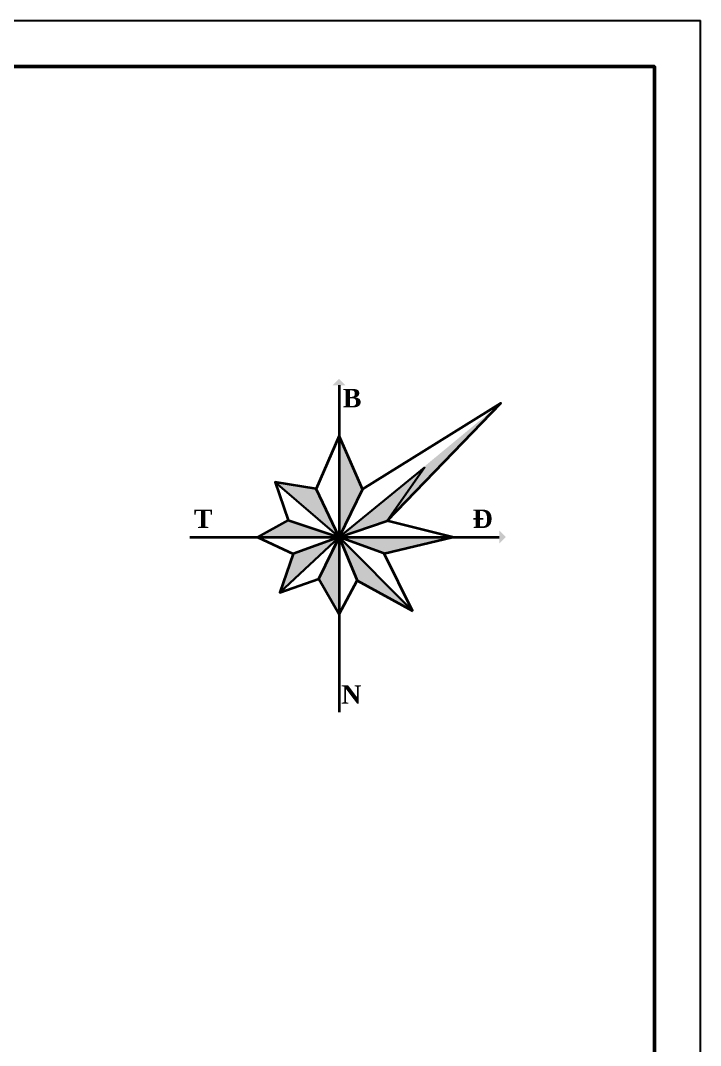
# Model space of a CAD drawing. Header units: inches. Extents: x 102447 to 288095, y 37526 to 105682.
# Drawn here: x 112920 to 115132, y 85190 to 88526 of the extents above; entities that cross this region are included whole.
import ezdxf

# ---------------------------------------------------------------- set-up
doc = ezdxf.new("R2010")
doc.units = ezdxf.units.IN
doc.header["$LTSCALE"] = 200
doc.header["$MEASUREMENT"] = 0
doc.linetypes.add('CENTER', pattern=[17.5, 13, -1.5, 1.5, -1.5])
for name, color, linetype, lineweight in [('chinh', 7, 'Continuous', 50), ('DAMPER', 211, 'CENTER', 35), ('TAMKH', 165, 'Continuous', 9)]:
    doc.layers.add(name, color=color, linetype=linetype, lineweight=lineweight)
doc.styles.add('HY', font='VHAVAN.TTF')

msp = doc.modelspace()

# ---------------------------------------------------------------- hatches: boundary and pattern name
at = {"layer": 'TAMKH', "lineweight": 30}
for points in [[(114483, 87281), (113956.1, 86844.5), (113956.1, 86844.5), (114112.3, 86898.3)], [(113956.1, 86844.5), (114032, 87000.9), (113956.1, 87174.9)], [(113956.1, 86844.5), (113882.1, 87002), (113748.4, 87024)], [(113956, 86844.5), (113791.1, 86899.9), (113691.3, 86844.5)], [(113956.1, 86844.5), (113807.4, 86790.3), (113763.1, 86665)], [(113956.1, 86594), (113956.1, 86839.3), (113890.4, 86708.7)], [(113956.1, 86844.5), (114015, 86704.1), (114195.5, 86605)], [(114325.7, 86844.5), (114103.2, 86791.9), (113956.1, 86844.5)]]:
    msp.add_hatch(color=3, dxfattribs=at).paths.add_polyline_path(points)

# ---------------------------------------------------------------- linework, layer by layer
for p in [(106322.3, 88526.1), (115132.3, 82286.1)]:
    msp.add_line(p, (115132.3, 88526.1))
at = {"layer": 'chinh', "ltscale": 15}
msp.add_lwpolyline([(106572.3, 82436.1), (114982.3, 82436.1), (114982.3, 88376.1), (106572.3, 88376.1)], close=True, dxfattribs=at)
at = {"layer": 'DAMPER', "color": 0, "linetype": 'ByBlock'}
for p, q in [((113956.1, 87338.8), (113956.1, 86275)), ((113471.2, 86844.5), (114477.6, 86844.5))]:
    msp.add_line(p, q, dxfattribs=at)
for points in [[(114195.5, 86605), (114103.2, 86791.9), (114325.7, 86844.5), (114112.3, 86898.3), (114483, 87281), (114032, 87000.9), (113956.1, 87174.9), (113882.1, 87002), (113748.4, 87024), (113791.1, 86899.9), (113691.3, 86844.5), (113807.4, 86790.3), (113763.1, 86665), (113890.4, 86708.7), (113956.1, 86594), (114015, 86704.1), (114195.5, 86605)], [(113791.1, 86899.9), (113956.1, 86844.5), (113882.1, 87002)], [(114032, 87000.9), (113956.1, 86844.5), (114112.3, 86898.3)], [(113890.4, 86708.7), (113956.1, 86844.5), (113807.4, 86790.3)], [(114103.2, 86791.9), (113956.1, 86844.5), (114015, 86704.1)]]:
    msp.add_lwpolyline(points, dxfattribs=at)
for points in [[(113934.8, 87338.8), (113956.1, 87360), (113934.8, 87338.8), (113977.3, 87338.8)], [(114477.6, 86866.2), (114498.8, 86845), (114477.6, 86866.2), (114477.6, 86823.8)]]:
    msp.add_solid(points, dxfattribs=at)
at = {"layer": 'TAMKH', "color": 3, "lineweight": 30}
for q in [(114234.3, 87070.9), (113748.4, 87024)]:
    msp.add_line((113956.1, 86844.5), q, dxfattribs=at)
for points in [[(113956.1, 87174.9), (114032, 87000.9), (113956.1, 86844.5), (113956.1, 87174.9)], [(113956.1, 86844.5), (114234.3, 87070.9), (114112.3, 86898.3), (113956.1, 86844.5)], [(113748.4, 87024), (113882.1, 87002), (113956.1, 86844.5), (113748.4, 87024)], [(113691.3, 86844.5), (113791.1, 86899.9), (113956.1, 86844.5), (113691.3, 86844.5)], [(113763.1, 86665), (113956.1, 86844.5), (113807.4, 86790.3), (113763.1, 86665)], [(113960.4, 86848.1), (113890.4, 86708.7), (113956.1, 86594), (113956.1, 86839.3)], [(113956.1, 86844.5), (114015, 86704.1), (114195.5, 86605), (113956.1, 86844.5)], [(114325.7, 86844.5), (114103.2, 86791.9), (113956.1, 86844.5), (114325.7, 86844.5)]]:
    msp.add_lwpolyline(points, dxfattribs=at)

# ---------------------------------------------------------------- texts
at = {"layer": 'DAMPER', "color": 0, "linetype": 'ByBlock', "char_height": 60, "attachment_point": 3, "style": 'HY'}
for s, insert in [('{\\fTimes New Roman|b1|i0|c0|p18;B\\fTimes New Roman|b0|i0|c0|p18;}', (114029, 87327.1)), ('{\\fTimes New Roman|b1|i0|c0|p18;T}', (113544.5, 86934.6)), ('{\\fTimes New Roman|b1|i0|c238|p18;Đ\\fTimes New Roman|b0|i0|c0|p18;}', (114456, 86934.6)), ('{\\fTimes New Roman|b1|i0|c0|p18;N\\fTimes New Roman|b0|i0|c0|p18;}', (114029, 86362.6))]:
    msp.add_mtext(s, dxfattribs=dict(at, insert=insert))

doc.saveas('drawing.dxf')
